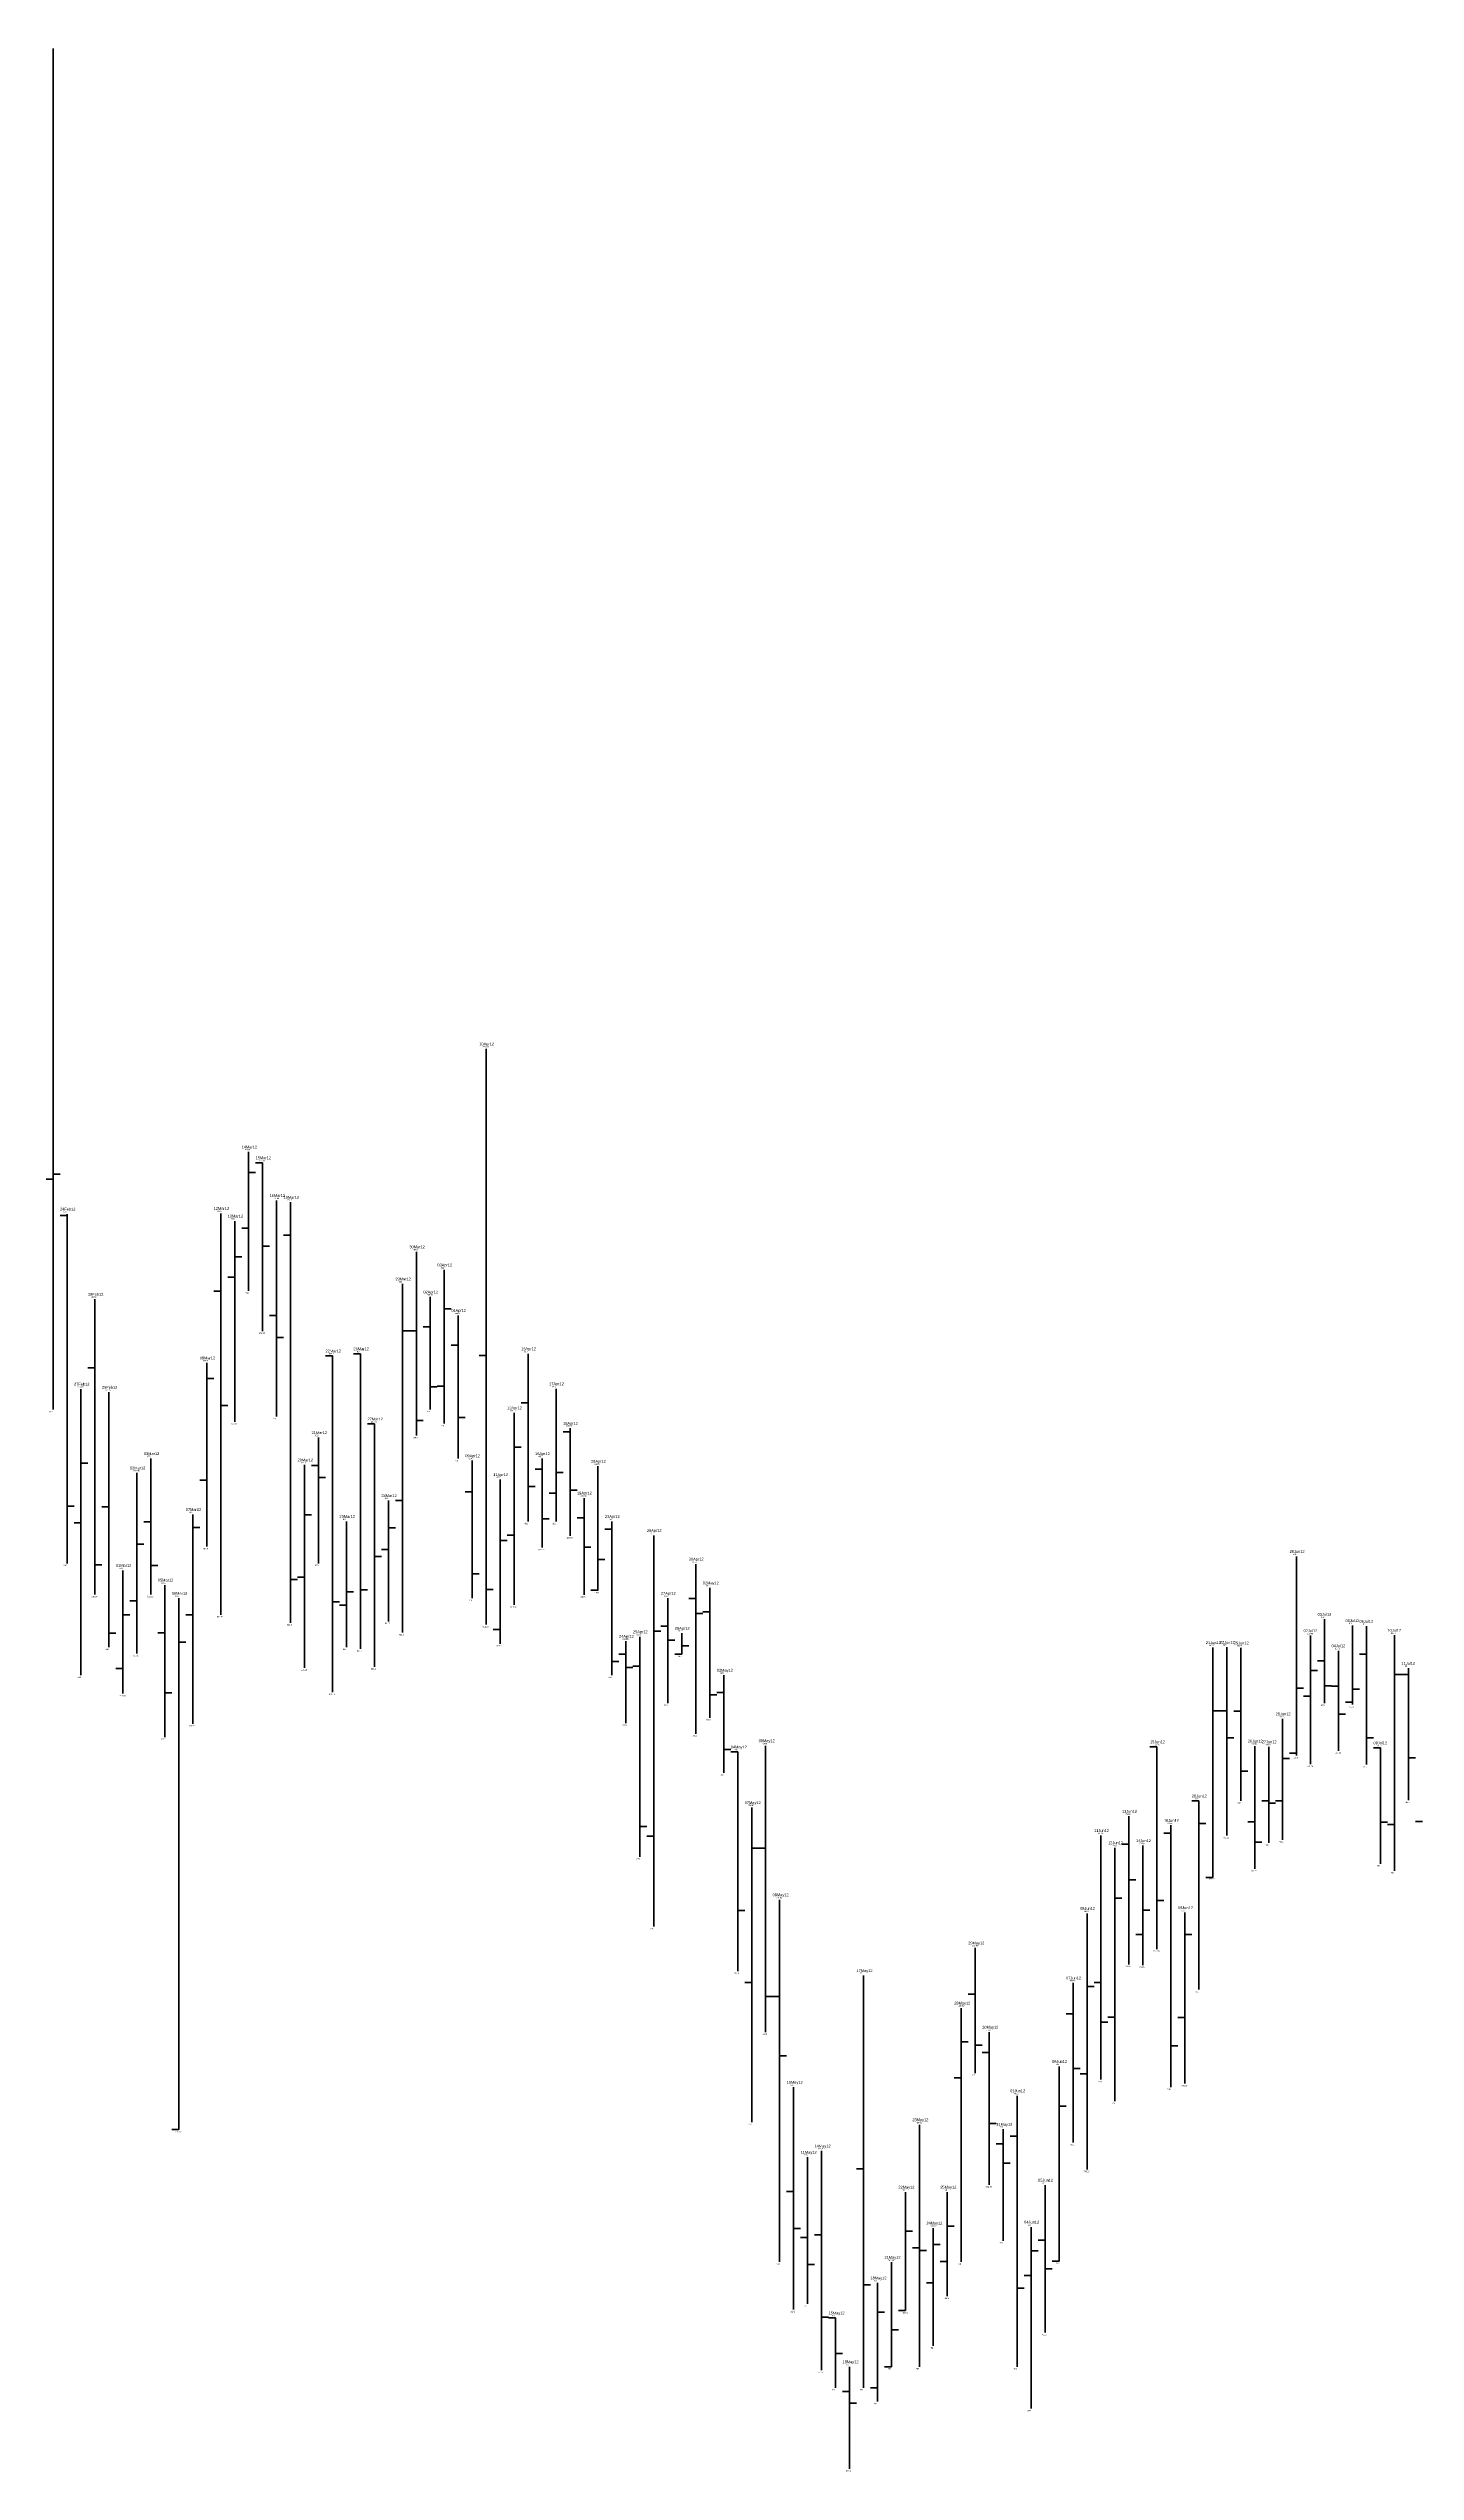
# Model space of a CAD drawing. Header units: inches. Extents: x 0 to 30000, y -20 to 2443.
# Drawn here: x 4260.7 to 4358.5, y 345 to 518.4 of the extents above; entities that cross this region are included whole.
import ezdxf

# ---------------------------------------------------------------- set-up
doc = ezdxf.new("R2010")
doc.units = ezdxf.units.IN
doc.header["$MEASUREMENT"] = 0
for name, color, linetype in [('DATE', 7, 'Continuous'), ('Graph', 7, 'Continuous'), ('Rate', 7, 'Continuous')]:
    doc.layers.add(name, color=color, linetype=linetype)
doc.styles.get("Standard").update_dxf_attribs({"font": 'arial.ttf'})

msp = doc.modelspace()

# ---------------------------------------------------------------- linework, layer by layer
at = {"layer": 'Graph', "color": 3, "lineweight": 35}
for p, q in [((4261, 518.425), (4261, 421)), ((4275, 439.45), (4275, 429.5)), ((4261, 437.5), (4260.5, 437.5)), ((4261, 437.85), (4261.5, 437.85)), ((4275, 437.975), (4275.5, 437.975)), ((4274, 434.5), (4274, 420.125)), ((4275, 434), (4274.5, 434)), ((4274, 431.95), (4274.5, 431.95)), ((4274, 430.475), (4273.5, 430.475)), ((4289, 431), (4289, 420)), ((4286, 430), (4286, 405.05)), ((4286, 426.65), (4286.5, 426.65)), ((4289, 428.225), (4289.5, 428.225)), ((4272, 424.35), (4272, 411.2)), ((4272, 423.225), (4272.5, 423.225)), ((4263, 422.475), (4263, 402)), ((4289, 422.675), (4288.5, 422.675)), ((4297, 422.5), (4297, 413)), ((4294, 420.775), (4294, 407.025)), ((4294, 418.325), (4294.5, 418.325)), ((4263, 417.175), (4263.5, 417.175)), ((4267, 416.475), (4267, 403.55)), ((4279, 417.05), (4279, 402.525)), ((4297, 416.5), (4297.5, 416.5)), ((4300, 416.95), (4300, 408.05)), ((4272, 415.95), (4271.5, 415.95)), ((4285, 414.5), (4285, 405.85)), ((4286, 414.5), (4285.5, 414.5)), ((4293, 416), (4293, 404.25)), ((4297, 415.025), (4296.5, 415.025)), ((4263, 412.9), (4262.5, 412.9)), ((4271, 413.5), (4271, 398.525)), ((4279, 413.475), (4279.5, 413.475)), ((4282, 413), (4282, 404)), ((4267, 411.375), (4267.5, 411.375)), ((4271, 412.575), (4271.5, 412.575)), ((4285, 412.55), (4285.5, 412.55)), ((4293, 411.625), (4293.5, 411.625)), ((4294, 412.025), (4293.5, 412.025)), ((4304, 412), (4304, 384)), ((4266, 409.5), (4266, 400.675)), ((4285, 411), (4284.5, 411)), ((4300, 410.275), (4300.5, 410.275)), ((4350, 410.5), (4350, 396.25)), ((4279, 409), (4278.5, 409)), ((4282, 407.95), (4282.5, 407.95)), ((4300, 408.075), (4299.5, 408.075)), ((4266, 406.325), (4266.5, 406.325)), ((4267, 407.325), (4266.5, 407.325)), ((4270, 407.5), (4270, 369.475)), ((4271, 406.325), (4270.5, 406.325)), ((4282, 407), (4281.5, 407)), ((4270, 404.35), (4270.5, 404.35)), ((4293, 405.275), (4292.5, 405.275)), ((4304, 405.15), (4304.5, 405.15)), ((4306, 405), (4306, 403.5)), ((4306, 404.1), (4306.5, 404.1)), ((4351, 404.825), (4351, 395.625)), ((4354, 405.55), (4354, 399.9)), ((4357, 404.85), (4357, 388)), ((4266, 402.475), (4265.5, 402.475)), ((4306, 403.5), (4305.5, 403.5)), ((4344, 403.975), (4344, 387.525)), ((4350, 401.075), (4350.5, 401.075)), ((4351, 402.325), (4351.5, 402.325)), ((4354, 401), (4354.5, 401)), ((4357, 402.05), (4357.5, 402.05)), ((4344, 399.45), (4344.5, 399.45)), ((4351, 400.5), (4350.5, 400.5)), ((4354, 400.075), (4353.5, 400.075)), ((4349, 398.875), (4349, 390.2)), ((4349, 396.025), (4349.5, 396.025)), ((4350, 396.425), (4349.5, 396.425)), ((4311, 392.525), (4311, 370)), ((4349, 393), (4348.5, 393)), ((4304, 390.475), (4303.5, 390.475)), ((4357, 391.3), (4356.5, 391.3)), ((4359, 391.525), (4358.5, 391.525)), ((4311, 389.625), (4311.5, 389.625)), ((4337, 389.65), (4337, 371.5)), ((4339, 389.8), (4339, 381.25)), ((4344, 387.525), (4343.5, 387.525)), ((4337, 386.025), (4337.5, 386.025)), ((4339, 385.175), (4339.5, 385.175)), ((4335, 384.95), (4335, 366.625)), ((4339, 383.425), (4338.5, 383.425)), ((4342, 385), (4342, 372.775)), ((4342, 383.425), (4342.5, 383.425)), ((4311, 380), (4310.5, 380)), ((4326, 378.175), (4326, 360)), ((4335, 379.725), (4335.5, 379.725)), ((4337, 377.525), (4336.5, 377.525)), ((4342, 377.5), (4341.5, 377.5)), ((4326, 375.75), (4326.5, 375.75)), ((4326, 373.175), (4325.5, 373.175)), ((4333, 374), (4333, 360.05)), ((4335, 373.475), (4334.5, 373.475)), ((4333, 371.15), (4333.5, 371.15)), ((4270, 369.475), (4269.5, 369.475)), ((4322, 365), (4322, 356.525)), ((4325, 365), (4325, 357.55)), ((4325, 362.55), (4325.5, 362.55)), ((4331, 362.5), (4331, 349.5)), ((4322, 362.2), (4322.5, 362.2)), ((4324, 362.425), (4324, 354)), ((4324, 361.25), (4324.5, 361.25)), ((4331, 360.8), (4331.5, 360.8)), ((4321, 359.975), (4321, 352.5)), ((4325, 360.025), (4324.5, 360.025)), ((4331, 359.025), (4330.5, 359.025)), ((4333, 360.05), (4332.5, 360.05)), ((4320, 358.5), (4320, 350)), ((4324, 358.5), (4323.5, 358.5)), ((4320, 356.4), (4320.5, 356.4)), ((4322, 356.525), (4321.5, 356.525)), ((4321, 355.15), (4321.5, 355.15)), ((4321, 352.5), (4320.5, 352.5)), ((4320, 351), (4319.5, 351))]:
    msp.add_line(p, q, dxfattribs=at)
at = {"layer": 'Graph', "color": 1, "lineweight": 35}
for p, q in [((4292, 446.825), (4292, 405.625)), ((4276, 438.675), (4275.5, 438.675)), ((4276, 438.675), (4276, 426.625)), ((4277, 435.975), (4277, 420.5)), ((4278, 435.85), (4278, 405.75)), ((4262, 434.9), (4261.5, 434.9)), ((4262, 435), (4262, 410)), ((4273, 435.05), (4273, 406.325)), ((4276, 432.7), (4276.5, 432.7)), ((4278, 433.5), (4277.5, 433.5)), ((4287, 432.3), (4287, 419.15)), ((4264, 428.9), (4264, 407.775)), ((4273, 429.475), (4272.5, 429.475)), ((4288, 429.075), (4288, 421)), ((4277, 427.75), (4276.5, 427.75)), ((4287, 426.65), (4286.5, 426.65)), ((4288, 426.925), (4287.5, 426.925)), ((4290, 427.75), (4290, 417.5)), ((4277, 426.175), (4277.5, 426.175)), ((4283, 425), (4282.5, 425)), ((4283, 425), (4283, 403.875)), ((4290, 425.625), (4289.5, 425.625)), ((4295, 425), (4295, 413)), ((4264, 424), (4263.5, 424)), ((4281, 424.85), (4280.5, 424.85)), ((4281, 424.85), (4281, 400.775)), ((4292, 424.875), (4291.5, 424.875)), ((4265, 422.25), (4265, 404)), ((4288, 422.625), (4288.5, 422.625)), ((4295, 421.5), (4294.5, 421.5)), ((4273, 421.3), (4273.5, 421.3)), ((4284, 419.975), (4283.5, 419.975)), ((4284, 419.975), (4284, 402.6)), ((4287, 420.225), (4287.5, 420.225)), ((4290, 420.45), (4290.5, 420.45)), ((4280, 419), (4280, 410)), ((4298, 419.425), (4297.5, 419.425)), ((4298, 419.675), (4298, 411.975)), ((4268, 417.5), (4268, 407.775)), ((4280, 417), (4279.5, 417)), ((4291, 417.35), (4291, 407.5)), ((4296, 416.75), (4295.5, 416.75)), ((4296, 417.5), (4296, 411.125)), ((4280, 416.15), (4280.5, 416.15)), ((4291, 415.125), (4290.5, 415.125)), ((4295, 415.5), (4295.5, 415.5)), ((4298, 415.25), (4298.5, 415.25)), ((4299, 414.675), (4299, 407.75)), ((4262, 414.1), (4262.5, 414.1)), ((4265, 414.05), (4264.5, 414.05)), ((4268, 412.975), (4267.5, 412.975)), ((4296, 413.175), (4296.5, 413.175)), ((4299, 413.25), (4298.5, 413.25)), ((4301, 413), (4301, 402)), ((4299, 411.15), (4299.5, 411.15)), ((4301, 412.45), (4300.5, 412.45)), ((4264, 409.9), (4264.5, 409.9)), ((4268, 409.85), (4268.5, 409.85)), ((4284, 410.5), (4284.5, 410.5)), ((4307, 409.95), (4307, 397.8)), ((4269, 408.45), (4269, 397.55)), ((4278, 408.85), (4278.5, 408.85)), ((4283, 408.1), (4283.5, 408.1)), ((4291, 409.25), (4291.5, 409.25)), ((4292, 408.125), (4292.5, 408.125)), ((4308, 408.25), (4308, 398.95)), ((4281, 407.25), (4281.5, 407.25)), ((4305, 407.5), (4305, 400)), ((4307, 407.475), (4306.5, 407.475)), ((4307, 406.4), (4307.5, 406.4)), ((4308, 406.525), (4307.5, 406.525)), ((4352, 406), (4352, 400)), ((4265, 405), (4265.5, 405)), ((4269, 405.025), (4268.5, 405.025)), ((4302, 404.425), (4302, 398.55)), ((4303, 404.75), (4303, 389)), ((4305, 405.5), (4304.5, 405.5)), ((4305, 404.5), (4305.5, 404.5)), ((4355, 405.5), (4355, 395.6)), ((4301, 402.975), (4301.5, 402.975)), ((4302, 403.5), (4301.5, 403.5)), ((4302, 402.55), (4302.5, 402.55)), ((4303, 402.65), (4302.5, 402.65)), ((4345, 404), (4345, 390.525)), ((4346, 403.95), (4346, 393)), ((4352, 403.025), (4351.5, 403.025)), ((4353, 403.75), (4353, 396.575)), ((4355, 403.5), (4354.5, 403.5)), ((4358, 402.5), (4358, 393.05)), ((4269, 400.725), (4269.5, 400.725)), ((4309, 400.75), (4308.5, 400.75)), ((4309, 402), (4309, 395)), ((4352, 401.225), (4352.5, 401.225)), ((4353, 401.2), (4352.5, 401.2)), ((4358, 402.05), (4357.5, 402.05)), ((4308, 400.6), (4308.5, 400.6)), ((4345, 399.45), (4344.5, 399.45)), ((4346, 399.425), (4345.5, 399.425)), ((4353, 399.2), (4353.5, 399.2)), ((4345, 397.5), (4345.5, 397.5)), ((4355, 397.5), (4355.5, 397.5)), ((4309, 396.675), (4309.5, 396.675)), ((4310, 396.5), (4309.5, 396.5)), ((4310, 396.5), (4310, 380.8)), ((4312, 396.95), (4312, 376.45)), ((4340, 396.875), (4339.5, 396.875)), ((4340, 396.875), (4340, 382.375)), ((4347, 396.925), (4347, 388.125)), ((4348, 396.875), (4348, 390)), ((4356, 396.8), (4355.5, 396.8)), ((4356, 396.8), (4356, 388.5)), ((4358, 396.075), (4358.5, 396.075)), ((4346, 395.125), (4346.5, 395.125)), ((4343, 393), (4342.5, 393)), ((4343, 393), (4343, 379.5)), ((4348, 393), (4347.5, 393)), ((4348, 392.825), (4348.5, 392.825)), ((4303, 391.175), (4303.5, 391.175)), ((4336, 390.525), (4336, 373.05)), ((4338, 391.9), (4338, 381.3)), ((4341, 390.7), (4340.5, 390.7)), ((4341, 391.25), (4341, 372.5)), ((4343, 391.375), (4343.5, 391.375)), ((4347, 391.5), (4346.5, 391.5)), ((4356, 391.475), (4356.5, 391.475)), ((4312, 389.625), (4311.5, 389.625)), ((4338, 389.9), (4337.5, 389.9)), ((4347, 390.05), (4347.5, 390.05)), ((4338, 387.35), (4338.5, 387.35)), ((4310, 385.15), (4310.5, 385.15)), ((4313, 385.925), (4313, 360)), ((4340, 385.875), (4340.5, 385.875)), ((4327, 382.475), (4327, 373.5)), ((4319, 380.5), (4319, 351)), ((4334, 379.975), (4334, 368.55)), ((4336, 380), (4335.5, 380)), ((4312, 379), (4312.5, 379)), ((4313, 379), (4312.5, 379)), ((4327, 379.175), (4326.5, 379.175)), ((4328, 376.45), (4328, 365.525)), ((4334, 377.75), (4333.5, 377.75)), ((4336, 377.15), (4336.5, 377.15)), ((4313, 374.75), (4313.5, 374.75)), ((4327, 375.525), (4327.5, 375.525)), ((4328, 375), (4327.5, 375)), ((4341, 375.475), (4341.5, 375.475)), ((4334, 373.85), (4334.5, 373.85)), ((4314, 372.5), (4314, 356.6)), ((4330, 371.9), (4330, 352.5)), ((4323, 369.825), (4323, 352.5)), ((4328, 369.9), (4328.5, 369.9)), ((4329, 369.5), (4329, 361.5)), ((4316, 367.95), (4316, 352.25)), ((4329, 368.45), (4328.5, 368.45)), ((4330, 369), (4329.5, 369)), ((4315, 367.5), (4315, 357)), ((4319, 366.675), (4318.5, 366.675)), ((4329, 367.075), (4329.5, 367.075)), ((4314, 365.05), (4313.5, 365.05)), ((4332, 365.5), (4332, 354.95)), ((4314, 362.4), (4314.5, 362.4)), ((4315, 361.75), (4314.5, 361.75)), ((4316, 361.95), (4315.5, 361.95)), ((4323, 361), (4322.5, 361)), ((4323, 360.825), (4323.5, 360.825)), ((4332, 361.55), (4331.5, 361.55)), ((4315, 359.825), (4315.5, 359.825)), ((4332, 359.5), (4332.5, 359.5)), ((4319, 358.35), (4319.5, 358.35)), ((4330, 358.125), (4330.5, 358.125)), ((4316, 356.05), (4316.5, 356.05)), ((4317, 356), (4316.5, 356)), ((4317, 356), (4317, 351)), ((4317, 353.45), (4317.5, 353.45)), ((4318, 352.5), (4318, 345.2)), ((4318, 350.725), (4317.5, 350.725)), ((4318, 349.9), (4318.5, 349.9))]:
    msp.add_line(p, q, dxfattribs=at)

# ---------------------------------------------------------------- texts
at = {"layer": 'DATE'}
for s, p in [('10Apr12', (4291.5, 447.075)), ('14Mar12', (4274.5, 439.7)), ('15Mar12', (4275.5, 438.925)), ('24Feb12', (4261.5, 435.25)), ('12Mar12', (4272.5, 435.3)), ('16Mar12', (4276.5, 436.225)), ('19Mar12', (4277.5, 436.1)), ('13Mar12', (4273.5, 434.75)), ('30Mar12', (4286.5, 432.55)), ('29Mar12', (4285.5, 430.25)), ('03Apr12', (4288.5, 431.25)), ('28Feb12', (4263.5, 429.15)), ('02Apr12', (4287.5, 429.325)), ('04Apr12', (4289.5, 428)), ('22Mar12', (4280.5, 425.1)), ('26Mar12', (4282.5, 425.25)), ('13Apr12', (4294.5, 425.25)), ('09Mar12', (4271.5, 424.6)), ('27Feb12', (4262.5, 422.725)), ('29Feb12', (4264.5, 422.5)), ('17Apr12', (4296.5, 422.75)), ('27Mar12', (4283.5, 420.225)), ('12Apr12', (4293.5, 421.025)), ('18Apr12', (4297.5, 419.925)), ('21Mar12', (4279.5, 419.25)), ('02Mar12', (4266.5, 416.725)), ('03Mar12', (4267.5, 417.75)), ('20Mar12', (4278.5, 417.3)), ('09Apr12', (4290.5, 417.6)), ('11Apr12', (4292.5, 416.25)), ('16Apr12', (4295.5, 417.75)), ('20Apr12', (4299.5, 417.2)), ('28Mar12', (4284.5, 414.75)), ('19Apr12', (4298.5, 414.925)), ('07Mar12', (4270.5, 413.75)), ('23Mar12', (4281.5, 413.25)), ('23Apr12', (4300.5, 413.25)), ('26Apr12', (4303.5, 412.25)), ('01Mar12', (4265.5, 409.75)), ('30Apr12', (4306.5, 410.2)), ('29Jun12', (4349.5, 410.75)), ('05Mar12', (4268.5, 408.7)), ('06Mar12', (4269.5, 407.75)), ('27Apr12', (4304.5, 407.75)), ('02May12', (4307.5, 408.5)), ('03Jul12', (4351.5, 406.25)), ('05Jul12', (4353.5, 405.8)), ('06Jul12', (4354.5, 405.75)), ('24Apr12', (4301.5, 404.675)), ('25Apr12', (4302.5, 405)), ('28Apr12', (4305.5, 405.25)), ('21Jun12', (4343.5, 404.225)), ('22Jun12', (4344.5, 404.25)), ('25Jun12', (4345.5, 404.2)), ('02Jul12', (4350.5, 405.075)), ('04Jul12', (4352.5, 404)), ('10Jul12', (4356.5, 405.1)), ('03May12', (4308.5, 402.25)), ('11Jul12', (4357.5, 402.75)), ('28Jun12', (4348.5, 399.125)), ('08May12', (4311.5, 397.2)), ('15Jun12', (4339.5, 397.125)), ('26Jun12', (4346.5, 397.175)), ('27Jun12', (4347.5, 397.125)), ('09Jul12', (4355.5, 397.05)), ('04May12', (4309.5, 396.75)), ('07May12', (4310.5, 392.775)), ('13Jun12', (4337.5, 392.15)), ('20Jun12', (4342.5, 393.25)), ('11Jun12', (4335.5, 390.775)), ('14Jun12', (4338.5, 390.05)), ('18Jun12', (4340.5, 391.5)), ('12Jun12', (4336.5, 389.9)), ('09May12', (4312.5, 386.175)), ('08Jun12', (4334.5, 385.2)), ('19Jun12', (4341.5, 385.25)), ('29May12', (4326.5, 382.725)), ('17May12', (4318.5, 380.75)), ('07Jun12', (4333.5, 380.225)), ('28May12', (4325.5, 378.425)), ('30May12', (4327.5, 376.7)), ('10May12', (4313.5, 372.75)), ('06Jun12', (4332.5, 374.25)), ('01Jun12', (4329.5, 372.15)), ('23May12', (4322.5, 370.075)), ('31May12', (4328.5, 369.75)), ('11May12', (4314.5, 367.75)), ('14May12', (4315.5, 368.2)), ('05Jun12', (4331.5, 365.75)), ('22May12', (4321.5, 365.25)), ('25May12', (4324.5, 365.25)), ('24May12', (4323.5, 362.675)), ('04Jun12', (4330.5, 362.75)), ('21May12', (4320.5, 360.225)), ('18May12', (4319.5, 358.75)), ('15May12', (4316.5, 356.25)), ('16May12', (4317.5, 352.75))]:
    msp.add_text(s, height=0.2, dxfattribs=at).set_placement(p)
at = {"layer": 'Rate'}
for s, p in [('893.65', (4291.75, 446.925)), ('878.9', (4274.75, 439.55)), ('877.35', (4275.75, 438.775)), ('871.95', (4276.75, 436.075)), ('871.7', (4277.75, 435.95)), ('870', (4261.75, 435.1)), ('870.1', (4272.75, 435.15)), ('869', (4273.75, 434.6)), ('864.6', (4286.75, 432.4)), ('860', (4285.75, 430.1)), ('862', (4288.75, 431.1)), ('857.8', (4263.75, 429)), ('859', (4274.75, 429.3)), ('858.15', (4287.75, 429.175)), ('855.5', (4289.75, 427.85)), ('853.25', (4275.75, 426.425)), ('849.7', (4280.75, 424.95)), ('850', (4282.75, 425.1)), ('850', (4294.75, 425.1)), ('848.7', (4271.75, 424.45)), ('844.95', (4262.75, 422.575)), ('844.5', (4264.75, 422.35)), ('845', (4296.75, 422.6)), ('842', (4260.75, 420.8)), ('840.25', (4273.75, 419.925)), ('841', (4276.75, 420.3)), ('839.95', (4283.75, 420.075)), ('842', (4287.75, 420.8)), ('840', (4288.75, 419.8)), ('841.55', (4293.75, 420.875)), ('839.35', (4297.75, 419.775)), ('838', (4279.75, 419.1)), ('838.3', (4286.75, 418.95)), ('832.95', (4266.75, 416.575)), ('835', (4267.75, 417.6)), ('834.1', (4278.75, 417.15)), ('835', (4289.75, 417.3)), ('834.7', (4290.75, 417.45)), ('835', (4295.75, 417.6)), ('833.9', (4299.75, 417.05)), ('829', (4284.75, 414.6)), ('832', (4292.75, 416.1)), ('829.35', (4298.75, 414.775)), ('827', (4270.75, 413.6)), ('826', (4281.75, 413.1)), ('826', (4294.75, 412.8)), ('826', (4296.75, 412.8)), ('826', (4300.75, 413.1)), ('822.4', (4271.75, 411)), ('822.25', (4295.75, 410.925)), ('823.95', (4297.75, 411.775)), ('824', (4303.75, 412.1)), ('820', (4261.75, 409.8)), ('819', (4265.75, 409.6)), ('820', (4279.75, 409.8)), ('819.9', (4306.75, 410.05)), ('821', (4349.75, 410.6)), ('815.55', (4263.75, 407.575)), ('815.55', (4267.75, 407.575)), ('816.9', (4268.75, 408.55)), ('815', (4269.75, 407.6)), ('815.5', (4298.75, 407.55)), ('816.1', (4299.75, 407.85)), ('815', (4304.75, 407.6)), ('816.5', (4307.75, 408.35)), ('812.65', (4272.75, 406.125)), ('815', (4290.75, 407.3)), ('814.05', (4293.75, 406.825)), ('812', (4351.75, 406.1)), ('811.5', (4277.75, 405.55)), ('811.7', (4284.75, 405.65)), ('810.1', (4285.75, 404.85)), ('811.25', (4291.75, 405.425)), ('808.5', (4292.75, 404.05)), ('808.85', (4301.75, 404.525)), ('809.5', (4302.75, 404.85)), ('810', (4305.75, 405.1)), ('807.95', (4343.75, 404.075)), ('808', (4344.75, 404.1)), ('807.9', (4345.75, 404.05)), ('809.65', (4350.75, 404.925)), ('811.1', (4353.75, 405.65)), ('811', (4354.75, 405.6)), ('809.7', (4356.75, 404.95)), ('808', (4264.75, 403.8)), ('807.1', (4266.75, 403.35)), ('805.05', (4278.75, 402.325)), ('808', (4281.75, 403.8)), ('807.75', (4282.75, 403.675)), ('805.2', (4283.75, 402.4)), ('807', (4305.75, 403.3)), ('807.5', (4352.75, 403.85)), ('805', (4357.75, 402.6)), ('804', (4262.75, 401.8)), ('801.55', (4280.75, 400.575)), ('804', (4300.75, 401.8)), ('804', (4308.75, 402.1)), ('801.35', (4265.75, 400.475)), ('800', (4304.75, 399.8)), ('797.75', (4348.75, 398.975)), ('800', (4351.75, 399.8)), ('799.8', (4353.75, 399.7)), ('795.1', (4268.75, 397.35)), ('797.05', (4270.75, 398.325)), ('797.1', (4301.75, 398.35)), ('795.6', (4306.75, 397.6)), ('797.9', (4307.75, 398.75)), ('793.9', (4311.75, 397.05)), ('793', (4309.75, 396.6)), ('793.75', (4339.75, 396.975)), ('793.85', (4346.75, 397.025)), ('793.75', (4347.75, 396.975)), ('792.5', (4349.75, 396.05)), ('791.25', (4350.75, 395.425)), ('793.15', (4352.75, 396.375)), ('791.2', (4354.75, 395.4)), ('793.6', (4355.75, 396.9)), ('790', (4308.75, 394.8)), ('785.05', (4310.75, 392.625)), ('783.8', (4337.75, 392)), ('786', (4342.75, 393.1)), ('786', (4345.75, 392.8)), ('786.1', (4357.75, 392.85)), ('781.05', (4335.75, 390.625)), ('782.5', (4340.75, 391.35)), ('781.05', (4344.75, 390.325)), ('778', (4302.75, 388.8)), ('779.3', (4336.75, 389.75)), ('779.6', (4338.75, 389.9)), ('780', (4347.75, 389.8)), ('780.4', (4348.75, 390)), ('775.05', (4343.75, 387.325)), ('776.25', (4346.75, 387.925)), ('777', (4355.75, 388.3)), ('776', (4356.75, 387.8)), ('771.85', (4312.75, 386.025)), ('769.9', (4334.75, 385.05)), ('770', (4341.75, 385.1)), ('768', (4303.75, 383.8)), ('764.95', (4326.75, 382.575)), ('764.75', (4339.75, 382.175)), ('761.6', (4309.75, 380.6)), ('761', (4318.75, 380.6)), ('759.95', (4333.75, 380.075)), ('762.6', (4337.75, 381.1)), ('762.5', (4338.75, 381.05)), ('756.35', (4325.75, 378.275)), ('759', (4342.75, 379.3)), ('752.9', (4311.75, 376.25)), ('752.9', (4327.75, 376.55)), ('747', (4326.75, 373.3)), ('748', (4332.75, 374.1)), ('746.1', (4335.75, 372.85)), ('745', (4313.75, 372.6)), ('743.8', (4329.75, 372)), ('743', (4336.75, 371.3)), ('745', (4340.75, 372.3)), ('745.55', (4341.75, 372.575)), ('740', (4310.75, 369.8)), ('739.65', (4322.75, 369.925)), ('739', (4328.75, 369.6)), ('738.95', (4269.75, 369.275)), ('735', (4314.75, 367.6)), ('735.9', (4315.75, 368.05)), ('737.1', (4333.75, 368.35)), ('733.25', (4334.75, 366.425)), ('730', (4321.75, 365.1)), ('730', (4324.75, 365.1)), ('731.05', (4327.75, 365.325)), ('731', (4331.75, 365.6)), ('724.85', (4323.75, 362.525)), ('725', (4330.75, 362.6)), ('723', (4328.75, 361.3)), ('720', (4312.75, 359.8)), ('719.95', (4320.75, 360.075)), ('720', (4325.75, 359.8)), ('720.1', (4332.75, 359.85)), ('717', (4319.75, 358.6)), ('715.1', (4324.75, 357.35)), ('713.2', (4313.75, 356.4)), ('714', (4314.75, 356.8)), ('712', (4316.75, 356.1)), ('713.05', (4321.75, 356.325)), ('708', (4323.75, 353.8)), ('709.9', (4331.75, 354.75)), ('704.5', (4315.75, 352.05)), ('705', (4317.75, 352.6)), ('705', (4320.75, 352.3)), ('705', (4322.75, 352.3)), ('705', (4329.75, 352.3)), ('702', (4316.75, 350.8)), ('702', (4318.75, 350.8)), ('700', (4319.75, 349.8)), ('699', (4330.75, 349.3)), ('690.4', (4317.75, 345))]:
    msp.add_text(s, height=0.1, dxfattribs=at).set_placement(p)

doc.saveas('drawing.dxf')
